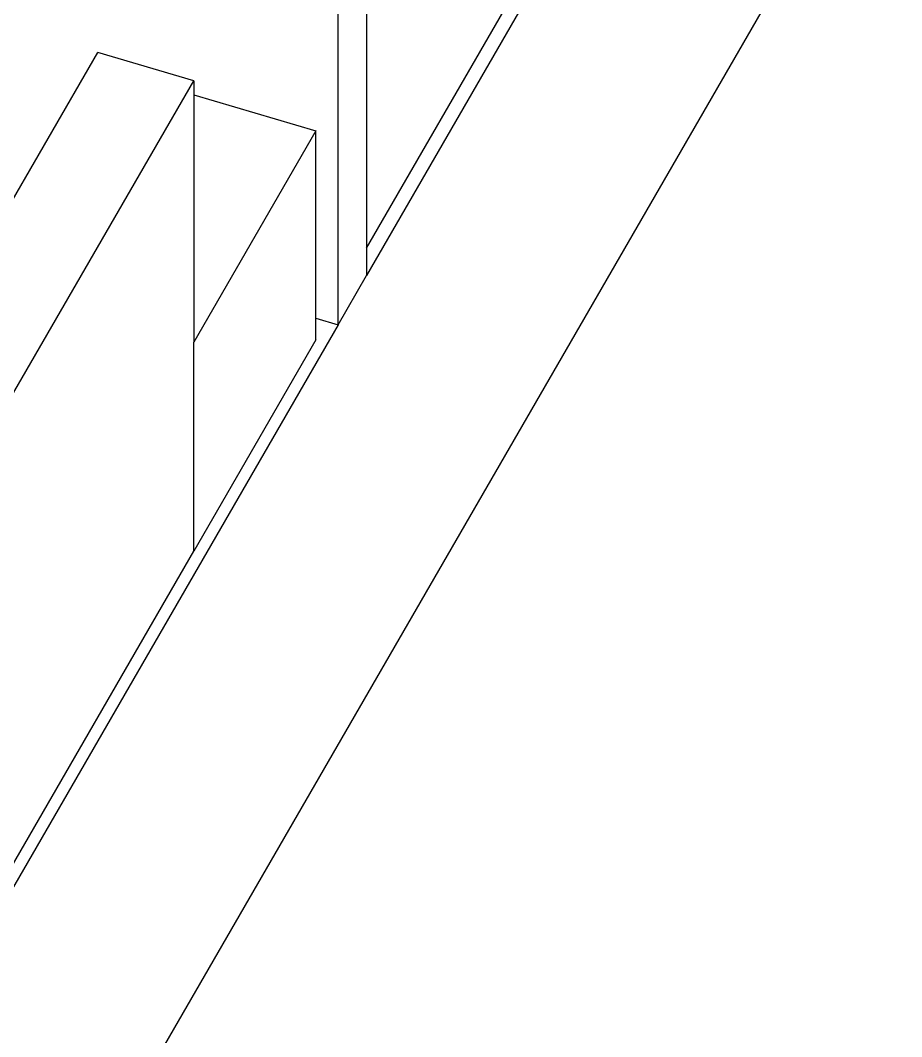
# Model space of a CAD drawing. Extents: x -4.5 to 11.4, y -6.8 to 6.5.
# Drawn here: x 3.981 to 5.16, y -5.005 to -3.644 of the extents above; entities that cross this region are included whole.
import ezdxf

# ---------------------------------------------------------------- set-up
doc = ezdxf.new("R2010")
doc.units = 0
doc.layers.get('0').update_dxf_attribs({"linetype": 'CONTINUOUS'})

msp = doc.modelspace()

# ---------------------------------------------------------------- linework, layer by layer
for p, q in [((4.4062, -4.0517), (4.4062, -1.6869)), ((4.883, -3.2261), (4.4443, -3.9857)), ((4.4443, -3.9492), (4.8611, -3.2274)), ((3.5506, -6.0951), (5.1603, -3.3079)), ((4.4443, -3.6134), (4.4443, -3.9492)), ((3.9516, -3.9177), (4.0847, -3.6872)), ((4.213, -3.725), (4.0847, -3.6872)), ((3.4502, -5.046), (4.213, -3.725)), ((4.213, -3.725), (4.213, -3.7438)), ((4.213, -3.7438), (4.3764, -3.792)), ((4.213, -3.7438), (4.213, -4.0749)), ((4.3764, -3.792), (4.213, -4.0749)), ((4.3764, -4.0429), (4.3764, -3.792)), ((4.4443, -3.9492), (4.4443, -3.9857)), ((4.4062, -4.0517), (4.4443, -3.9857)), ((4.4062, -4.0517), (3.2733, -6.0133)), ((4.3764, -4.0429), (4.4062, -4.0517)), ((4.3764, -4.0719), (4.3764, -4.0429)), ((4.3764, -4.0719), (4.213, -4.3547)), ((4.213, -4.3547), (4.213, -4.0749)), ((3.4502, -5.6757), (4.213, -4.3547))]:
    msp.add_line(p, q)

doc.saveas('drawing.dxf')
